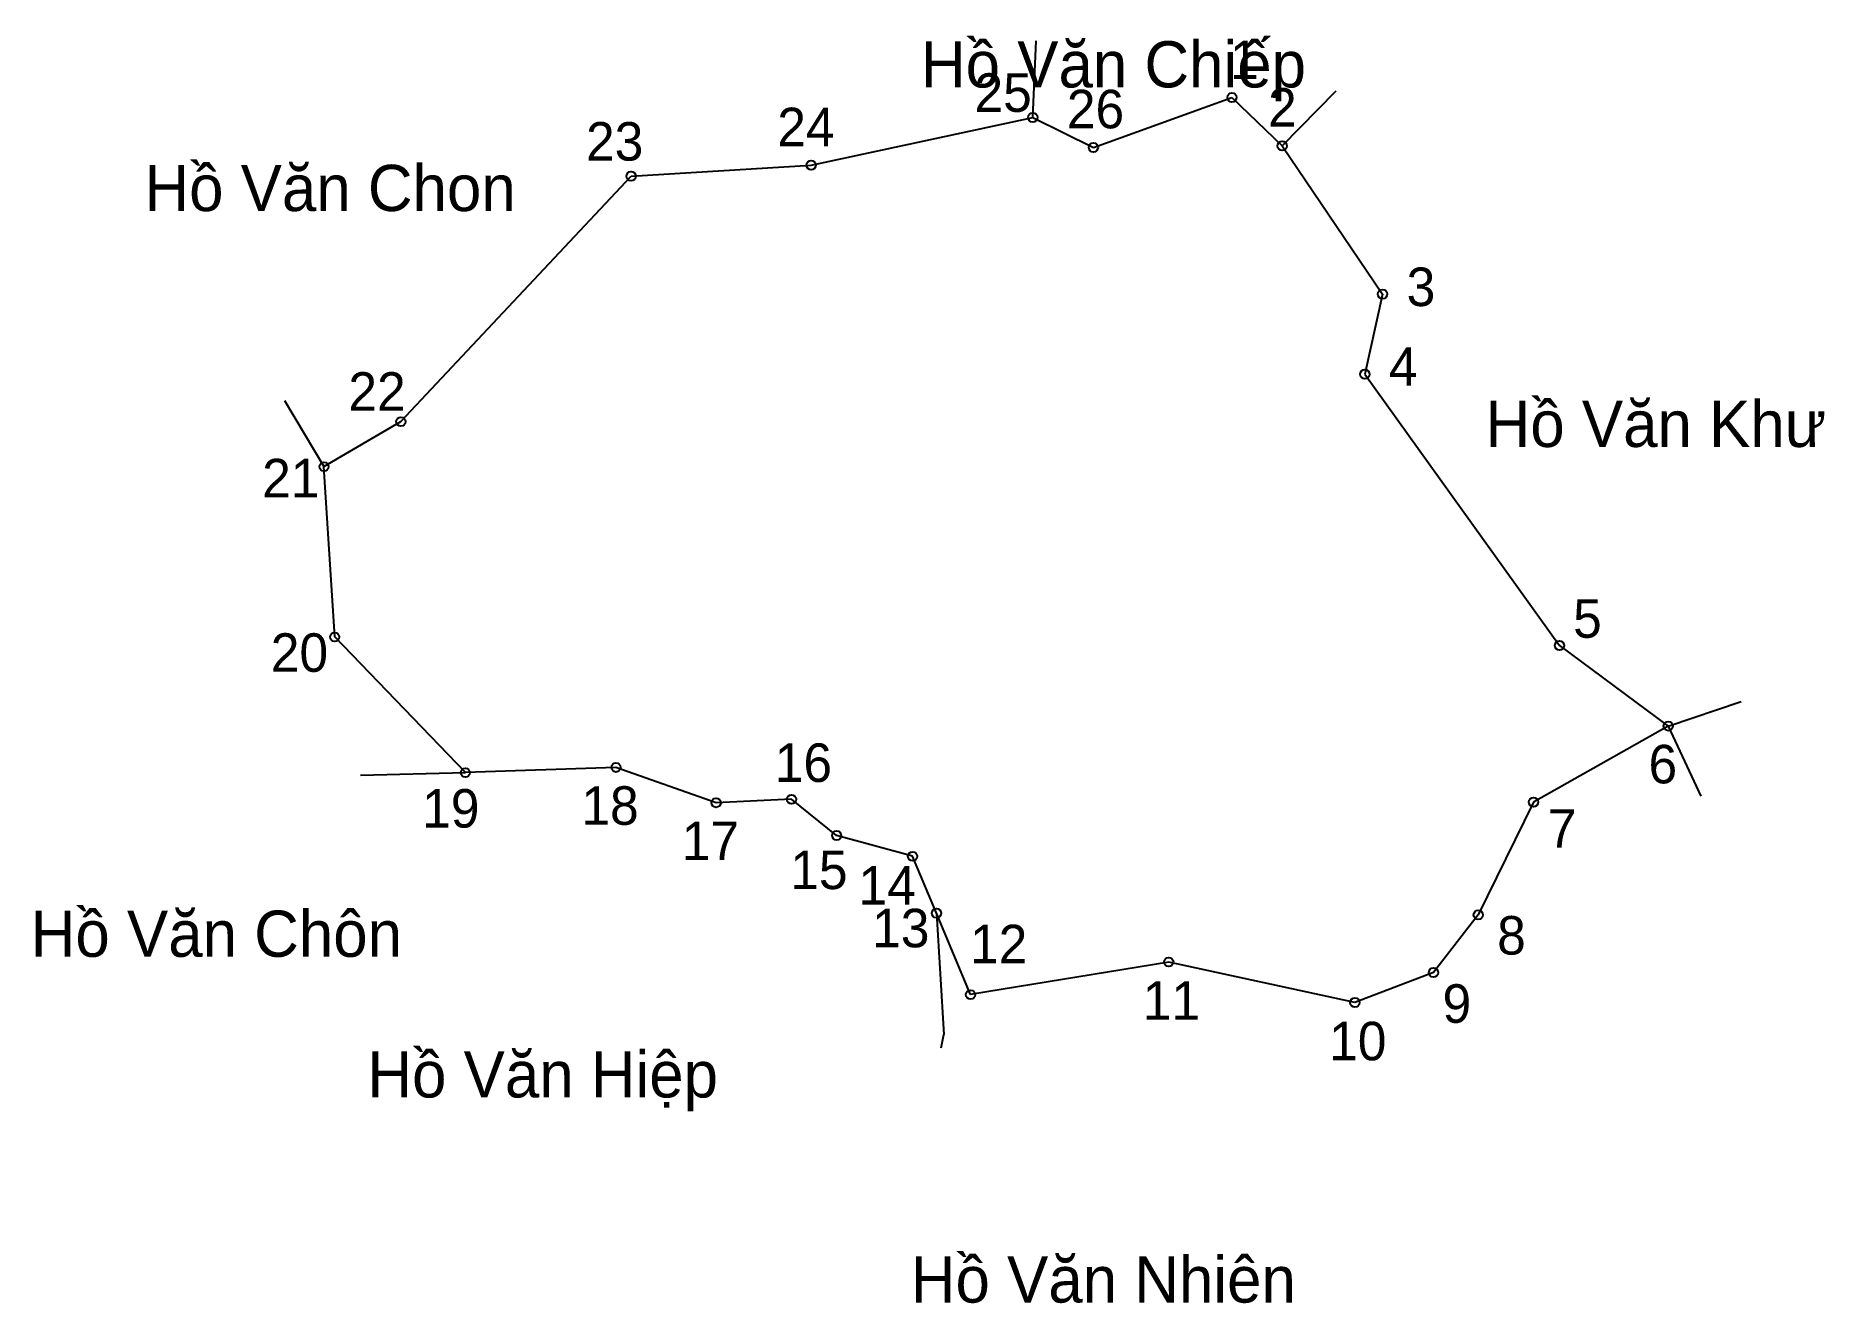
# Model space of a CAD drawing. Extents: x 548011 to 548234, y 1824850 to 1825008.
import ezdxf

# ---------------------------------------------------------------- set-up
doc = ezdxf.new("R2010")
doc.units = 0
for name, color, linetype in [('CanhThua', 7, 'Continuous'), ('MocDinhThua', 7, 'Continuous'), ('RauThua', 7, 'Continuous'), ('SoHieuDinhThua', 7, 'Continuous'), ('TenChuLanCan', 7, 'Continuous')]:
    doc.layers.add(name, color=color, linetype=linetype)

msp = doc.modelspace()

# ---------------------------------------------------------------- linework, layer by layer
at = {"layer": 'CanhThua'}
for p, q in [((548142.91, 1824994.4), (548160.24, 1825000.66)), ((548160.24, 1825000.66), (548166.52, 1824994.6)), ((548107.62, 1824992.2), (548135.33, 1824998.16)), ((548135.33, 1824998.16), (548142.91, 1824994.4)), ((548166.52, 1824994.6), (548179.07, 1824976.07)), ((548085.1, 1824990.81), (548107.62, 1824992.2)), ((548056.31, 1824960.12), (548085.1, 1824990.81)), ((548179.07, 1824976.07), (548176.85, 1824966.05)), ((548176.85, 1824966.05), (548201.2, 1824932.12)), ((548046.69, 1824954.49), (548056.31, 1824960.12)), ((548048.03, 1824933.19), (548046.69, 1824954.49)), ((548064.37, 1824916.22), (548048.03, 1824933.19)), ((548201.2, 1824932.12), (548214.8, 1824922.05)), ((548214.8, 1824922.05), (548197.95, 1824912.54)), ((548083.21, 1824916.88), (548064.37, 1824916.22)), ((548095.73, 1824912.46), (548083.21, 1824916.88)), ((548105.16, 1824912.89), (548095.73, 1824912.46)), ((548110.8, 1824908.36), (548105.16, 1824912.89)), ((548197.95, 1824912.54), (548191.04, 1824898.43)), ((548120.3, 1824905.76), (548110.8, 1824908.36)), ((548123.28, 1824898.65), (548120.3, 1824905.76)), ((548127.55, 1824888.46), (548123.28, 1824898.65)), ((548191.04, 1824898.43), (548185.43, 1824891.22)), ((548152.33, 1824892.54), (548127.55, 1824888.46)), ((548175.61, 1824887.47), (548152.33, 1824892.54)), ((548185.43, 1824891.22), (548175.61, 1824887.47))]:
    msp.add_line(p, q, dxfattribs=at)
at = {"layer": 'MocDinhThua'}
for centre in [(548160.24, 1825000.66), (548135.33, 1824998.16), (548142.91, 1824994.4), (548166.52, 1824994.6), (548085.1, 1824990.81), (548107.62, 1824992.2), (548179.07, 1824976.07), (548176.85, 1824966.05), (548056.31, 1824960.12), (548046.69, 1824954.49), (548048.03, 1824933.19), (548201.2, 1824932.12), (548214.8, 1824922.05), (548083.21, 1824916.88), (548064.37, 1824916.22), (548095.73, 1824912.46), (548105.16, 1824912.89), (548197.95, 1824912.54), (548110.8, 1824908.36), (548120.3, 1824905.76), (548123.28, 1824898.65), (548191.04, 1824898.43), (548152.33, 1824892.54), (548185.43, 1824891.22), (548127.55, 1824888.46), (548175.61, 1824887.47)]:
    msp.add_circle(centre, 0.578, dxfattribs=at)
at = {"layer": 'RauThua'}
for p, q in [((548135.33, 1824998.16), (548135.77, 1825007.76)), ((548166.52, 1824994.6), (548173.25, 1825001.49)), ((548041.76, 1824962.77), (548046.69, 1824954.49)), ((548214.8, 1824922.05), (548223.92, 1824925.12)), ((548214.8, 1824922.05), (548218.88, 1824913.29)), ((548051.28, 1824915.92), (548064.37, 1824916.22)), ((548123.28, 1824898.65), (548124.19, 1824883.48)), ((548123.88, 1824881.81), (548124.19, 1824883.48))]:
    msp.add_line(p, q, dxfattribs=at)

# ---------------------------------------------------------------- texts
at = {"layer": 'SoHieuDinhThua'}
for s, height, p in [('1', 4.82, (548160, 1825002.96)), ('25', 4.819, (548128.04, 1824998.86)), ('26', 4.819, (548139.59, 1824996.8)), ('2', 4.82, (548164.75, 1824997.01)), ('24', 4.819, (548103.38, 1824994.56)), ('23', 4.819, (548079.46, 1824992.76)), ('3', 4.82, (548182.08, 1824974.57)), ('4', 4.82, (548179.86, 1824964.61)), ('22', 4.819, (548049.74, 1824961.48)), ('21', 4.819, (548038.96, 1824950.65)), ('5', 4.82, (548202.9, 1824933.09)), ('20', 4.819, (548040.04, 1824928.83)), ('16', 4.819, (548103.06, 1824915.06)), ('6', 4.82, (548212.33, 1824914.88)), ('19', 4.819, (548058.97, 1824909.35)), ('18', 4.819, (548078.88, 1824909.7)), ('7', 4.82, (548199.74, 1824906.83)), ('17', 4.819, (548091.43, 1824905.28)), ('15', 4.819, (548105, 1824901.66)), ('14', 4.819, (548113.54, 1824899.72)), ('13', 4.819, (548115.24, 1824894.38)), ('12', 4.819, (548127.48, 1824892.38)), ('8', 4.82, (548193.4, 1824893.47)), ('11', 4.819, (548149.08, 1824885.32)), ('9', 4.82, (548186.57, 1824884.94)), ('10', 4.819, (548172.39, 1824880.25))]:
    msp.add_text(s, height=height, dxfattribs=at).set_placement(p)
at = {"layer": 'TenChuLanCan'}
for s, height, p in [('Hồ Văn Chiếp', 5.7831, (548121.35, 1825001.91)), ('Hồ Văn Chon', 5.7831, (548024.24, 1824986.45)), ('Hồ Văn Khư', 5.783, (548191.96, 1824956.95)), ('Hồ Văn Chôn', 5.7831, (548010.02, 1824893.19)), ('Hồ Văn Hiệp', 5.7831, (548052.12, 1824875.6)), ('Hồ Văn Nhiên', 5.7831, (548120.08, 1824849.95))]:
    msp.add_text(s, height=height, dxfattribs=at).set_placement(p)

doc.saveas('drawing.dxf')
